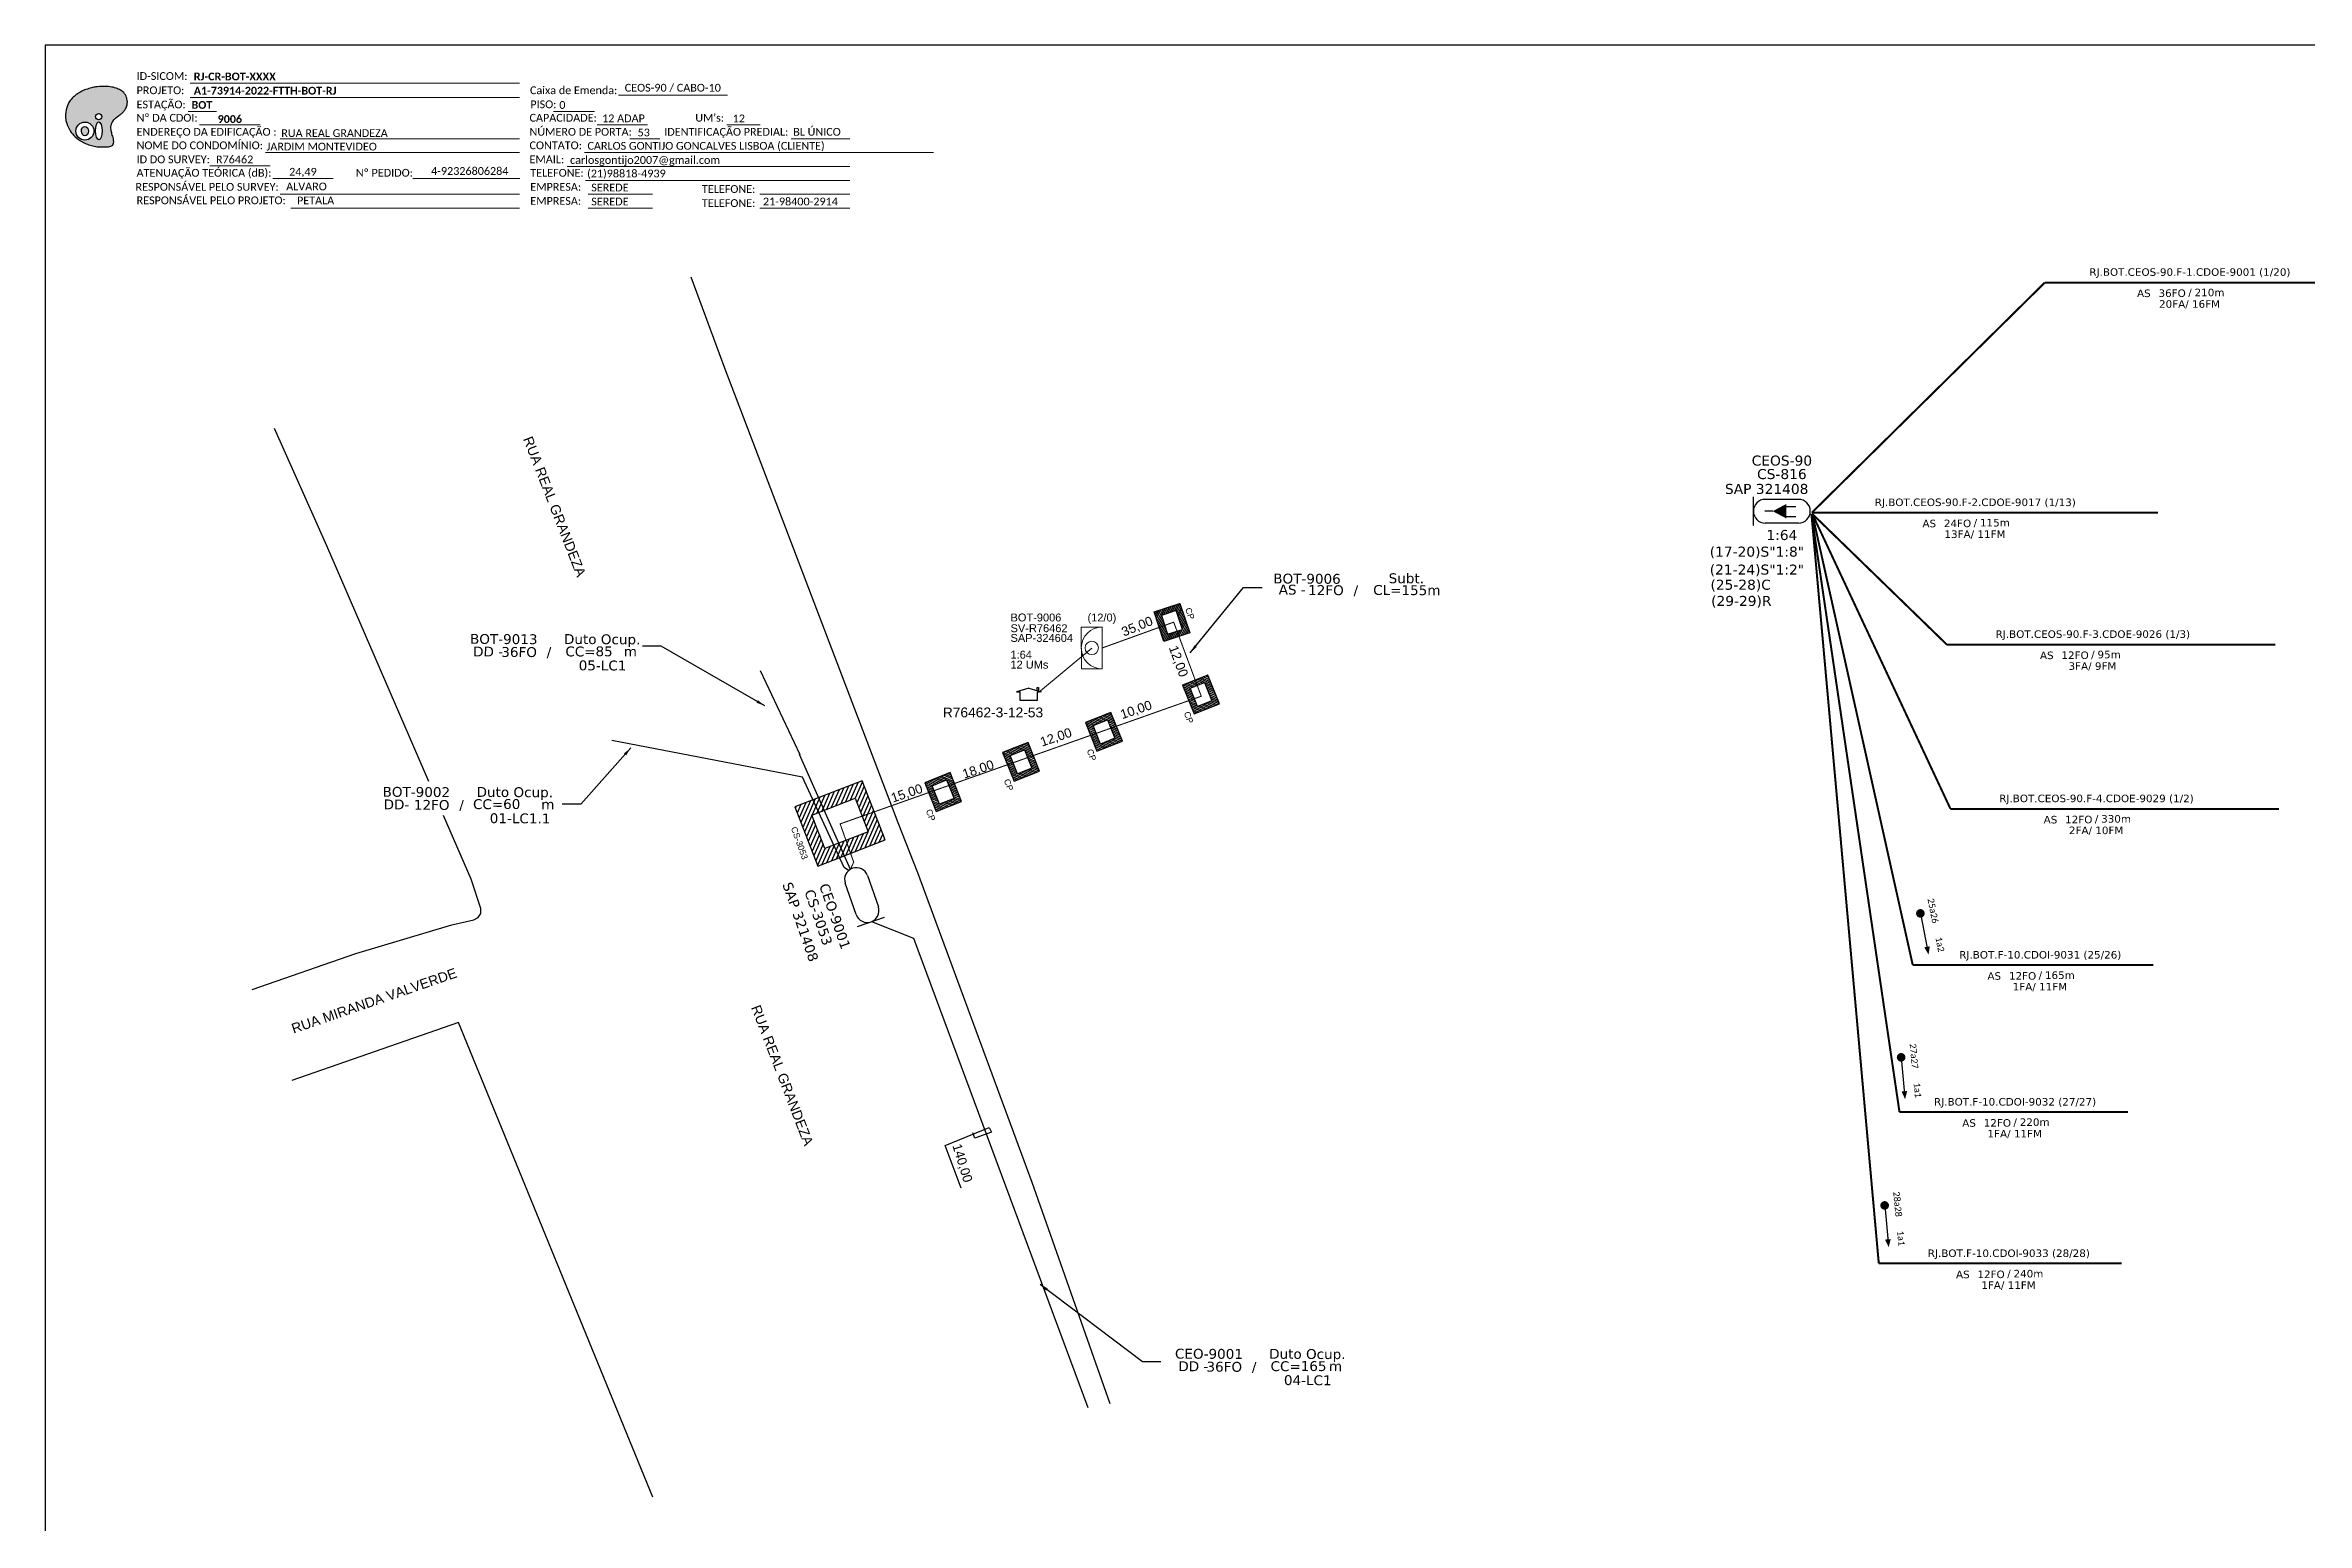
# Model space of a CAD drawing. Header units: inches. Extents: x 0 to 839, y 0 to 594.
# Drawn here: x 0 to 522, y 253 to 594 of the extents above; entities that cross this region are included whole.
import ezdxf
from ezdxf.enums import TextEntityAlignment as Align

# ---------------------------------------------------------------- set-up
doc = ezdxf.new("R2010")
doc.units = ezdxf.units.IN
doc.header["$LTSCALE"] = 0.5
for name, color, linetype in [('10.1-Caixas Subterrâneas', 5, 'Continuous'), ('20.4-CEOS', 1, 'Continuous'), ('20.5-CEO', 1, 'Continuous'), ('CAP a instalar', 1, 'Continuous'), ('DROP DE CLIENTE', 140, 'Continuous'), ('label_cabos', 7, 'Continuous'), ('QUADRA', 252, 'Continuous'), ('SETA', 7, 'Continuous'), ('surveys', 7, 'Continuous'), ('surveys legendas', 7, 'Continuous')]:
    doc.layers.add(name, color=color, linetype=linetype)
for name, color, linetype, lineweight in [("20.0-LEGENDA DOS CDO'S", 1, 'Continuous', 0), ('20.1-CDO_INTERIOR', 1, 'Continuous', 0), ('40.1-ETIQUETAS', 1, 'Continuous', 20), ('Segmento Logradouro Texto', 238, 'Continuous', 0)]:
    doc.layers.add(name, color=color, linetype=linetype, lineweight=lineweight)
doc.styles.add('ARIAL', font='arial.ttf')
doc.styles.add('DIGICADE', font='arial.ttf')
doc.styles.add('siredit', font='verdana.ttf')
doc.styles.get("Standard").update_dxf_attribs({"font": 'arial.ttf'})
doc.styles.add('WMF-Calibri0', font='calibri.ttf')
doc.styles.add('WMF-Calibri1', font='calibrib.ttf')
doc.linetypes.add('FENCELINE1', pattern='A,0.25,-0.1,[133,ltypeshp.shx,S=0.1,R=0,X=-0.1,Y=0],-0.1,1', length=1.45)
doc.dimstyles.new('ISO-25', dxfattribs={"dimtxt": 2.5, "dimasz": 2.5, "dimexe": 1.25, "dimexo": 0.625, "dimtad": 1, "dimtxsty": 'Standard', "dimcen": 2.5, "dimadec": 0, "dimazin": 0, "dimtfac": 1, "dimtmove": 0, "dimatfit": 3, "dimfxl": 0, "dimarcsym": 0})

# ---------------------------------------------------------------- blocks, each defined once
blk = doc.blocks.new('OI')
h = blk.add_hatch(color=40)
edge = h.paths.add_edge_path()
edge.add_spline(control_points=[(4.35, -0.67), (3.92, -0.99), (3.26, -1.5), (2.81, -2.59), (2.9, -3.5), (3.06, -4.27), (3.31, -4.85), (3.37, -5.39), (3.4, -5.88), (3.2, -6.4), (2.54, -6.61), (1.65, -6.63), (0.55, -6.67), (-0.56, -6.42), (-1.61, -6.14), (-2.77, -5.61), (-3.92, -4.77), (-4.89, -3.7), (-5.34, -2.65), (-5.6, -1.94), (-5.85, -0.96), (-5.71, 0.47), (-5.1, 2.02), (-4.14, 3.02), (-3.3, 3.61), (-2.37, 4.16), (-1.36, 4.44), (-0.56, 4.7), (0.79, 4.85), (2.24, 4.97), (3.79, 4.57), (4.67, 4.21), (5.44, 3.65), (5.76, 2.99), (6.03, 2.21), (6.01, 1.46), (5.72, 0.64), (5.31, 0.08), (4.88, -0.38), (4.51, -0.55), (4.35, -0.67)], knot_values=[0, 0, 0, 0, 1.60434, 2.417191, 3.427595, 4.282808, 4.776746, 5.304182, 5.888771, 6.258406, 6.858137, 7.79129, 8.986195, 10.124242, 11.187857, 12.242908, 13.953784, 15.414161, 16.515391, 17.349188, 17.675853, 19.552021, 21.515531, 22.568638, 23.63245, 24.621084, 25.782718, 26.745347, 27.142653, 29.870543, 31.004649, 31.921532, 32.709589, 33.801391, 34.042471, 35.192333, 35.971461, 36.628871, 37.254359, 37.836911, 37.836911, 37.836911, 37.836911], degree=3, periodic=0)
h.paths.add_polyline_path([(1.13, -0.87, -1), (-0.04, -0.87, -1)], flags=16)
edge = h.paths.add_edge_path(flags=16)
edge.add_ellipse((0.56, -3.59), major_axis=(-0.02, 1.71), ratio=0.361305, start_angle=0, end_angle=360)
h.paths.add_polyline_path([(-0.36, -3.62, -1), (-3.8, -3.62, -1)], flags=16)
edge = h.paths.add_edge_path(flags=0)
edge.add_ellipse((-2.08, -3.62), major_axis=(0, 0.885), ratio=0.758294, start_angle=0, end_angle=360)
at = {"color": 40}
for centre, radius in [((-2.08, -3.62), 1.72), ((0.54, -0.87), 0.587)]:
    blk.add_circle(centre, radius, dxfattribs=at)
blk.add_ellipse((-2.08, -3.62), major_axis=(0, 0.885), ratio=0.758294, start_param=-3.141592653589792, end_param=3.141592653589792, dxfattribs=at)
blk.add_ellipse((0.56, -3.59), major_axis=(-0.02, 1.71), ratio=0.361305, dxfattribs=at)
at = {"color": 40, "start_tangent": (-0.800898, -0.598801), "end_tangent": (-0.800898, -0.598801)}
blk.add_spline([(4.35, -0.67), (3.2, -1.78), (2.9, -2.54), (2.92, -3.55), (3.12, -4.38), (3.28, -4.85), (3.37, -5.37), (3.35, -5.95), (3.2, -6.29), (2.66, -6.55), (1.73, -6.63), (0.54, -6.62), (-0.58, -6.41), (-1.6, -6.11), (-2.56, -5.67), (-3.95, -4.67), (-4.89, -3.56), (-5.37, -2.56), (-5.64, -1.78), (-5.72, -1.46), (-5.63, 0.42), (-4.84, 2.22), (-4.13, 2.99), (-3.27, 3.62), (-2.4, 4.09), (-1.3, 4.47), (-0.37, 4.72), (0.02, 4.77), (2.75, 4.8), (3.85, 4.53), (4.69, 4.16), (5.31, 3.68), (5.85, 2.73), (5.93, 2.5), (5.94, 1.35), (5.67, 0.62), (5.29, 0.08), (4.84, -0.36), (4.35, -0.67)], degree=3, dxfattribs=at)
blk = doc.blocks.new('*X2')
at = {"color": 0, "linetype": 'Continuous'}
for p, q in [((-1.25, 0.34099), (-0.49099, 1.1)), ((-1.25, 0.517767), (-0.667767, 1.1)), ((-1.25, 0.694544), (-0.844544, 1.1)), ((-1.25, 0.87132), (-1.02132, 1.1)), ((-1.25, 1.048097), (-1.198097, 1.1)), ((-0.789214, 0.625), (-0.314214, 1.1)), ((-0.612437, 0.625), (-0.137437, 1.1)), ((-0.43566, 0.625), (0.03934, 1.1)), ((-0.258883, 0.625), (0.216117, 1.1)), ((-0.082107, 0.625), (0.392893, 1.1)), ((0.09467, 0.625), (0.56967, 1.1)), ((0.271447, 0.625), (0.746447, 1.1)), ((0.448223, 0.625), (0.923223, 1.1)), ((0.625, 0.625), (1.1, 1.1)), ((0.801777, 0.625), (1.25, 1.073223)), ((0.8035, 0.449947), (1.25, 0.896447)), ((-1.25, 0.164214), (-0.8035, 0.610714)), ((-1.25, -0.012563), (-0.8035, 0.433937)), ((-1.25, -0.18934), (-0.8035, 0.25716)), ((-1.25, -0.366117), (-0.8035, 0.080383)), ((0.8035, 0.27317), (1.25, 0.71967)), ((0.8035, 0.096393), (1.25, 0.542893)), ((0.8035, -0.080383), (1.25, 0.366117)), ((0.8035, -0.25716), (1.25, 0.18934)), ((0.8035, -0.433937), (1.25, 0.012563)), ((-1.25, -0.542893), (-0.8035, -0.096393)), ((-1.25, -0.71967), (-0.8035, -0.27317)), ((-1.25, -0.896447), (-0.8035, -0.449947)), ((-1.25, -1.073223), (-0.801777, -0.625)), ((-1.1, -1.1), (-0.625, -0.625)), ((-0.923223, -1.1), (-0.448223, -0.625)), ((-0.746447, -1.1), (-0.271447, -0.625)), ((-0.56967, -1.1), (-0.09467, -0.625)), ((-0.392893, -1.1), (0.082107, -0.625)), ((-0.216117, -1.1), (0.258883, -0.625)), ((-0.03934, -1.1), (0.43566, -0.625)), ((0.137437, -1.1), (0.612437, -0.625)), ((0.314214, -1.1), (0.789214, -0.625)), ((0.49099, -1.1), (1.25, -0.34099)), ((0.667767, -1.1), (1.25, -0.517767)), ((0.8035, -0.610714), (1.25, -0.164214)), ((0.844544, -1.1), (1.25, -0.694544)), ((1.02132, -1.1), (1.25, -0.87132)), ((1.198097, -1.1), (1.25, -1.048097))]:
    blk.add_line(p, q, dxfattribs=at)
blk = doc.blocks.new('MANHOLE_MQ')
at = {"color": 0, "linetype": 'Continuous'}
for p, q in [((0.00000623, 0.00000569), (-0.00000627, 0.00000569)), ((-0.00000627, 0.00000569), (-0.00000627, -0.00000531)), ((0.00000623, -0.00000531), (0.00000623, 0.00000569)), ((-0.00000404, 0.00000331), (0.00000399, 0.00000331)), ((-0.00000404, -0.00000294), (-0.00000404, 0.00000331)), ((0.00000399, 0.00000331), (0.00000399, -0.00000294)), ((0.00000399, -0.00000294), (-0.00000404, -0.00000294)), ((0.00000399, -0.00000294), (0.00000399, -0.00000294)), ((-0.00000627, -0.00000531), (0.00000623, -0.00000531))]:
    blk.add_line(p, q, dxfattribs=at)
at = {"color": 0, "linetype": 'Continuous', "xscale": 5e-06, "yscale": 5e-06, "zscale": 1e-05}
blk.add_blockref('*X2', (-0.00000002, 0.00000019), dxfattribs=at)
blk = doc.blocks.new('SURVEY_SURVEY')
for p, q in [((-0.000013, 0.0000127), (-0.0000255, 0.000009)), ((-0.0000255, 0.000009), (-0.0000216, 0.000009)), ((-0.0000216, 0), (-0.0000216, 0.000009)), ((-0.000013, 0.0000127), (-0.0000004, 0.000009)), ((-0.0000045, 0.0000132), (-0.0000032, 0.0000132)), ((-0.0000045, 0.0000103), (-0.0000045, 0.0000132)), ((-0.0000004, 0.000009), (-0.0000043, 0.000009)), ((-0.0000043, 0.000009), (-0.0000043, 0)), ((-0.0000032, 0.0000132), (-0.0000032, 0.0000099)), ((-0.0000043, 0), (-0.0000216, 0))]:
    blk.add_line(p, q)
blk = doc.blocks.new('Inst CB DT OCUP CFOA-SM-DD-S-36_v2')
at = {"layer": 'label_cabos', "color": 0, "style": 'siredit'}
for tag, flags, p in [('ID_ATIVIDADE', 3, (1.31, 2.67)), ('FATOR', 1, (11.56, 2.55))]:
    blk.add_attdef(tag, text='', height=1, rotation=359.69, dxfattribs=dict(at, flags=flags)).set_placement(p, align=Align.MIDDLE_CENTER)
for tag, p in [('TIPO_CABO', (1.76, 0)), ('DESTINO_CABO', (3.13, 1.26)), ('CABO', (4.69, -0.05)), ('/', (7.71, -0.05)), ('LANCE', (10.91, 0)), ('TIPO_CABO', (13.11, 1.24)), ('UND', (15.96, 0)), ('FID', (13.15, -1.41))]:
    blk.add_attdef(tag, text='', height=1, rotation=359.69, dxfattribs=at).set_placement(p, align=Align.MIDDLE_CENTER)
blk.add_attdef('QTDE', (12.43, -0.47), '', height=1, rotation=359.69, dxfattribs=at)
blk = doc.blocks.new('Inst CB DT OCUP CFOA-SM-DD-S-12')
at = {"layer": 'label_cabos', "color": 0, "style": 'siredit'}
for tag, flags, p in [('ID_ATIVIDADE', 3, (1.31, 2.67)), ('FATOR', 1, (11.56, 2.55))]:
    blk.add_attdef(tag, text='', height=1, rotation=359.69, dxfattribs=dict(at, flags=flags)).set_placement(p, align=Align.MIDDLE_CENTER)
for tag, p in [('TIPO_CABO', (1.11, 0)), ('DESTINO_CABO', (3.13, 1.26)), ('CABO', (4.69, -0.05)), ('/', (7.71, -0.05)), ('LANCE', (10.41, 0.02)), ('TIPO_CABO', (13.11, 1.24)), ('UND', (16.46, 0)), ('FID', (13.65, -1.41))]:
    blk.add_attdef(tag, text='', height=1, rotation=359.69, dxfattribs=at).set_placement(p, align=Align.MIDDLE_CENTER)
blk.add_attdef('QTDE', (11.93, -0.45), '', height=1, rotation=359.69, dxfattribs=at)
blk = doc.blocks.new('LEGENDA DOS CABOS')
at = {"layer": 'label_cabos', "color": 0, "style": 'siredit'}
for tag, p in [('TIPO_CABO', (2.74, 0.52)), ('ID', (4.24, 1.63)), ('CABO', (6.16, 0.47)), ('/', (9.19, 0.47)), ('METROS', (14.36, 0.47)), ('XX', (14.31, 1.67))]:
    blk.add_attdef(tag, text='', height=1, rotation=359.69, dxfattribs=at).set_placement(p, align=Align.MIDDLE_CENTER)
blk = doc.blocks.new('ETIQUETA_RS5F')
at = {"layer": '40.1-ETIQUETAS', "color": 0, "style": 'siredit'}
blk.add_text('/', height=1.5, dxfattribs=at).set_placement((1.55, -1.95), align=Align.MIDDLE_RIGHT)
for tag, p in [('ETIQUETA_R_PRIMARIA', (1.18, 4.1)), ('ETIQUETA_R_SECUNDARIA', (1.18, 2.1)), ('F_ATIVAS/F_MORTAS', (1.11, -4.24))]:
    blk.add_attdef(tag, text='', height=1.5, dxfattribs=at).set_placement(p, align=Align.MIDDLE_CENTER)
for tag, p in [('TIPO_CABO', (-6.62, -2.12)), ('CAP_CABO', (0.37, -2.09))]:
    blk.add_attdef(tag, text='', height=1.5, dxfattribs=at).set_placement(p, align=Align.MIDDLE_RIGHT)
blk.add_attdef('METROS', text='', height=1.5, dxfattribs=at).set_placement((2.11, -1.95), align=Align.MIDDLE_LEFT)
for tag, p in [('FUSÃO_1', (0.82, -8.39)), ('FUSÃO_2', (0.82, -10.6)), ('FUSÃO_3', (0.82, -12.93)), ('FUSÃO_4', (0.82, -15.14)), ('FUSÃO_5', (0.82, -17.16))]:
    blk.add_attdef(tag, text='', height=1.5, dxfattribs=at).set_placement(p, align=Align.CENTER)
blk = doc.blocks.new('*U40')
at = {"layer": '20.4-CEOS', "color": 7, "style": 'siredit'}
for tag, p in [('FIBRAS_SPLITTER', (0, 0)), ('FIBRAS_TOP_C', (0, -4.13)), ('RESERVA_FINAIS', (0, -5.46))]:
    blk.add_attdef(tag, p, '', height=1.01, dxfattribs=at)
for tag, p, flags in [('ID_ATIVIDADE', (0, -6.77), 3), ('QTDE', (0, -9.4), 1), ('FATOR', (0, -8.09), 1), ('FID', (0, -10.71), 1)]:
    blk.add_attdef(tag, p, '', height=1.01, dxfattribs=dict(at, flags=flags))
blk = doc.blocks.new('*U42')
at = {"layer": '20.4-CEOS', "color": 7, "style": 'siredit'}
blk.add_attdef('FIBRAS_SPLITTER', (0, 0), '', height=1.01, dxfattribs=at)
for tag, p, flags in [('ID_ATIVIDADE', (0, -1.48), 3), ('FATOR', (0, -2.79), 1), ('QTDE', (0, -4.11), 1), ('FID', (0, -5.42), 1)]:
    blk.add_attdef(tag, p, '', height=1.01, dxfattribs=dict(at, flags=flags))

msp = doc.modelspace()

# ---------------------------------------------------------------- linework, layer by layer
msp.add_lwpolyline([(0, 0), (838.56, 0), (838.56, 594), (0, 594), (0, 0)])
at = {"color": 7, "lineweight": 0}
for points in [[(33.47, 585.24), (109.44, 585.24)], [(33.47, 581.96), (109.44, 581.96)], [(132.28, 582.45), (157.42, 582.45)], [(32.96, 578.68), (39.51, 578.68)], [(35.62, 575.61), (49.56, 575.61)], [(117.24, 578.72), (126.72, 578.72)], [(127.29, 575.61), (138.91, 575.61)], [(157.23, 575.61), (164.9, 575.61)], [(50.78, 569.26), (109.44, 569.26)], [(54.19, 572.37), (109.44, 572.37)], [(124.4, 569.26), (204.92, 569.26)], [(134.87, 572.37), (141.82, 572.37)], [(172.05, 572.37), (185.6, 572.37)], [(37.94, 566.2), (51.88, 566.2)], [(120.37, 566.02), (185.63, 566.02)], [(52.47, 563.23), (66.42, 563.23)], [(54.19, 559.67), (109.44, 559.67)], [(84.8, 563.24), (109.3, 563.24)], [(85.31, 563.24), (109.46, 563.24)], [(124.65, 562.79), (185.63, 562.79)], [(125.26, 559.67), (140.06, 559.67)], [(164.86, 559.67), (185.63, 559.67)], [(56.68, 556.44), (109.44, 556.44)], [(125.26, 556.44), (140.06, 556.44)], [(164.86, 556.44), (185.63, 556.44)]]:
    msp.add_lwpolyline(points, dxfattribs=at)
at = {"const_width": 0.994}
for points in [[(432.48, 394.17, 1), (432.67, 393.2, 1)], [(428.09, 360.96, 1), (428.18, 359.97, 1)], [(424.29, 326.79, 1), (424.38, 325.8, 1)]]:
    msp.add_lwpolyline(points, format="xyb", close=True, dxfattribs=at)
at = {"layer": '10.1-Caixas Subterrâneas', "color": 30}
msp.add_lwpolyline([(211.32, 330.3), (207.62, 340.13), (217.77, 344.31), (218.26, 343.22), (214.44, 341.83), (213.96, 343.06)], dxfattribs=at)
at = {"layer": '20.1-CDO_INTERIOR', "color": 1, "lineweight": 18}
msp.add_lwpolyline([(239.02, 450.09), (239.01, 459.76), (243.85, 459.76), (243.85, 450.09)], close=True, dxfattribs=at)
msp.add_circle((241.43, 454.93), 1.55, dxfattribs=at)
msp.add_arc((243.85, 454.93), 4.84, 90.0276, 270.0276, dxfattribs=at)
at = {"layer": '20.4-CEOS', "color": 7}
for p, q in [((396.79, 489.22), (404.46, 489.22)), ((404.46, 483.75), (396.79, 483.75))]:
    msp.add_line(p, q, dxfattribs=at)
for points in [[(394.06, 483.19), (394.06, 489.78)], [(398.51, 486.48), (396.67, 486.48)], [(401.54, 487.57), (403.87, 487.57)], [(401.54, 485.29), (403.87, 485.29)]]:
    msp.add_lwpolyline(points, dxfattribs=at)
msp.add_lwpolyline([(398.51, 486.48, 0, 3.38, 0), (401.68, 486.48, 3.38, 3.38, 0)], format="xyseb", dxfattribs=at)
for centre, start, end in [((396.79, 486.48), 90, 270), ((404.46, 486.48), 270, 90)]:
    msp.add_arc(centre, 2.73, start, end, dxfattribs=at)
at = {"layer": '20.5-CEO', "color": 5}
for p, q in [((189.69, 402.4), (192.19, 395.19)), ((187.04, 393.4), (184.54, 400.62))]:
    msp.add_line(p, q, dxfattribs=at)
msp.add_lwpolyline([(187.4, 390.65), (193.61, 392.8)], dxfattribs=at)
for centre, start, end in [((187.12, 401.51), 19.0935, 199.0935), ((189.62, 394.3), 199.0935, 19.0935)]:
    msp.add_arc(centre, 2.72, start, end, dxfattribs=at)
at = {"layer": 'CAP a instalar', "color": 7, "linetype": 'FENCELINE1', "ltscale": 5}
for p, q in [((174.14, 430.25), (164.99, 449.67)), ((174.68, 425.15), (130.69, 433.54)), ((185.75, 403.83), (173.98, 430.32)), ((184.27, 404.3), (174.68, 425.15)), ((185.33, 403.61), (184.27, 404.3)), ((200.34, 387.89), (190.66, 391.71)), ((240.63, 279.56), (200.34, 387.89))]:
    msp.add_line(p, q, dxfattribs=at)
at = {"layer": 'CAP a instalar', "color": 7, "linetype": 'FENCELINE1', "ltscale": 7, "const_width": 0.464}
for points in [[(407.52, 486.13), (461.25, 539.2)], [(532.96, 539.2), (461.25, 539.2)], [(407.52, 486.13), (487.38, 486.13)], [(439.52, 417.8), (407.65, 485.85)], [(438.67, 455.71), (407.65, 485.85)], [(438.67, 455.71), (514.49, 455.71)], [(439.52, 417.8), (515.34, 417.8)]]:
    msp.add_lwpolyline(points, dxfattribs=at)
at = {"layer": 'CAP a instalar', "color": 252, "linetype": 'FENCELINE1', "ltscale": 7, "const_width": 0.464}
for points in [[(407.45, 485.85), (427.75, 347.88)], [(407.45, 485.85), (422.98, 312.93)], [(407.65, 485.85), (430.81, 381.8)], [(430.81, 381.8), (486.29, 381.78)], [(427.75, 347.88), (480.48, 347.86)], [(422.98, 312.93), (479.04, 312.92)]]:
    msp.add_lwpolyline(points, dxfattribs=at)
at = {"layer": 'CAP a instalar', "color": 1, "linetype": 'FENCELINE1', "ltscale": 10, "const_width": 0.237}
for points in [[(185.75, 403.83), (186.5, 405.51), (183.38, 414.33), (266.68, 443.79), (260.32, 460.88)], [(260.32, 460.88), (243.85, 454.93)]]:
    msp.add_lwpolyline(points, dxfattribs=at)
at = {"layer": 'DROP DE CLIENTE', "lineweight": 0}
msp.add_line((241.45, 454.85), (229.11, 444.67), dxfattribs=at)
at = {"layer": 'QUADRA'}
for points in [[(148.94, 540.54), (156.77, 519.34), (162.59, 504), (196.69, 414.68), (196.69, 414.68), (201.21, 403.08), (227.62, 331.66), (245.62, 280.58)], [(88.48, 424.15), (64.93, 478.47), (52.86, 505.54)], [(47.73, 376.1), (71.68, 384.39), (93.83, 391.03), (98.87, 392.2), (99.89, 392.71), (100.47, 393.62), (100.46, 394.81), (98.28, 401.54), (91.89, 416.28)], [(140.13, 259.01), (95.37, 368.49), (56.92, 355.1)]]:
    msp.add_lwpolyline(points, dxfattribs=at)
at = {"layer": 'SETA'}
for points in [[(432.57, 393.69), (434.23, 385.3)], [(428.13, 360.46), (428.93, 351.95)], [(424.34, 326.3), (425.14, 317.79)]]:
    msp.add_lwpolyline(points, dxfattribs=at)
for points in [[(434.76, 386.1), (434.46, 384.19), (433.46, 385.85)], [(429.54, 352.7), (429.05, 350.82), (428.22, 352.57)], [(425.74, 318.53), (425.26, 316.66), (424.42, 318.41)]]:
    msp.add_solid(points, dxfattribs=at)

# ---------------------------------------------------------------- block references
at = {"color": 7, "xscale": 1.213923925163967, "yscale": 1.213923925163967, "zscale": 1.213923925163967, "rotation": 0.1532896023949059}
msp.add_blockref('OI', (11.67, 578.58), dxfattribs=at)
at = {"lineweight": 0}
ref = msp.add_blockref('Inst CB DT OCUP CFOA-SM-DD-S-36_v2', (98.65, 454.1), dxfattribs=dict(at, xscale=2.275475863883243, yscale=2.275475863883243, zscale=2.275475863883243))
ref.add_attrib('DESTINO_CABO', 'BOT-9013', dxfattribs={"layer": 'label_cabos', "color": 0, "height": 2.275, "rotation": 359.69, "style": 'siredit'}).set_placement((105.78, 456.98), align=Align.MIDDLE_CENTER)
ref.add_attrib('CABO', '36FO', dxfattribs={"layer": 'label_cabos', "color": 0, "height": 2.275, "rotation": 359.69, "style": 'siredit'}).set_placement((109.32, 453.99), align=Align.MIDDLE_CENTER)
ref.add_attrib('TIPO_CABO', 'Duto Ocup.', dxfattribs={"layer": 'label_cabos', "color": 0, "height": 2.275, "rotation": 359.69, "style": 'siredit'}).set_placement((128.48, 456.94), align=Align.MIDDLE_CENTER)
ref.add_attrib('/', '/', dxfattribs={"layer": 'label_cabos', "color": 0, "height": 2.28, "rotation": 359.69, "style": 'siredit'}).set_placement((116.21, 453.99), align=Align.MIDDLE_CENTER)
ref.add_attrib('TIPO_CABO', 'DD - ', dxfattribs={"layer": 'label_cabos', "color": 0, "height": 2.275, "rotation": 359.69, "style": 'siredit'}).set_placement((102.66, 454.09), align=Align.MIDDLE_CENTER)
ref.add_attrib('FID', '05-LC1', dxfattribs={"layer": 'label_cabos', "color": 0, "height": 2.275, "rotation": 359.69, "style": 'siredit'}).set_placement((128.57, 450.89), align=Align.MIDDLE_CENTER)
ref.add_attrib('LANCE', 'CC=', dxfattribs={"layer": 'label_cabos', "color": 0, "height": 2.275, "rotation": 359.69, "style": 'siredit'}).set_placement((123.48, 454.11), align=Align.MIDDLE_CENTER)
ref.add_attrib('QTDE', '85', (126.94, 453.02), dxfattribs={"layer": 'label_cabos', "color": 0, "height": 2.275, "rotation": 359.69, "style": 'siredit'})
ref.add_attrib('UND', 'm', dxfattribs={"layer": 'label_cabos', "color": 0, "height": 2.28, "rotation": 359.69, "style": 'siredit'}).set_placement((134.98, 454.11), align=Align.MIDDLE_CENTER)
ref = msp.add_blockref('Inst CB DT OCUP CFOA-SM-DD-S-12', (78.49, 418.83), dxfattribs=dict(at, xscale=2.275475863883243, yscale=2.275475863883243, zscale=2.275475863883243))
ref.add_attrib('DESTINO_CABO', 'BOT-9002', dxfattribs={"layer": 'label_cabos', "color": 0, "height": 2.275, "rotation": 359.69, "style": 'siredit'}).set_placement((85.61, 421.7), align=Align.MIDDLE_CENTER)
ref.add_attrib('TIPO_CABO', 'Duto Ocup.', dxfattribs={"layer": 'label_cabos', "color": 0, "height": 2.275, "rotation": 359.69, "style": 'siredit'}).set_placement((108.32, 421.66), align=Align.MIDDLE_CENTER)
ref.add_attrib('/', '/', dxfattribs={"layer": 'label_cabos', "color": 0, "height": 2.28, "rotation": 359.69, "style": 'siredit'}).set_placement((96.04, 418.71), align=Align.MIDDLE_CENTER)
ref.add_attrib('FID', '01-LC1.1', dxfattribs={"layer": 'label_cabos', "color": 0, "height": 2.275, "rotation": 359.69, "style": 'siredit'}).set_placement((109.54, 415.61), align=Align.MIDDLE_CENTER)
ref.add_attrib('LANCE', 'CC=', dxfattribs={"layer": 'label_cabos', "color": 0, "height": 2.275, "rotation": 359.69, "style": 'siredit'}).set_placement((102.17, 418.88), align=Align.MIDDLE_CENTER)
ref.add_attrib('UND', 'm', dxfattribs={"layer": 'label_cabos', "color": 0, "height": 2.28, "rotation": 359.69, "style": 'siredit'}).set_placement((115.95, 418.83), align=Align.MIDDLE_CENTER)
ref.add_attrib('CABO', '12FO', dxfattribs={"layer": 'label_cabos', "color": 0, "height": 2.275, "rotation": 359.69, "style": 'siredit'}).set_placement((89.15, 418.71), align=Align.MIDDLE_CENTER)
ref.add_attrib('TIPO_CABO', 'DD-', dxfattribs={"layer": 'label_cabos', "color": 0, "height": 2.275, "rotation": 359.69, "style": 'siredit'}).set_placement((81.02, 418.82), align=Align.MIDDLE_CENTER)
ref.add_attrib('QTDE', '60', (105.63, 417.79), dxfattribs={"layer": 'label_cabos', "color": 0, "height": 2.275, "rotation": 359.69, "style": 'siredit'})
ref = msp.add_blockref('Inst CB DT OCUP CFOA-SM-DD-S-36_v2', (261.34, 289.19), dxfattribs=dict(at, xscale=2.275475863883243, yscale=2.275475863883243, zscale=2.275475863883243))
ref.add_attrib('DESTINO_CABO', 'CEO-9001', dxfattribs={"layer": 'label_cabos', "color": 0, "height": 2.275, "rotation": 359.69, "style": 'siredit'}).set_placement((268.46, 292.06), align=Align.MIDDLE_CENTER)
ref.add_attrib('CABO', '36FO', dxfattribs={"layer": 'label_cabos', "color": 0, "height": 2.275, "rotation": 359.69, "style": 'siredit'}).set_placement((272, 289.07), align=Align.MIDDLE_CENTER)
ref.add_attrib('TIPO_CABO', 'Duto Ocup.', dxfattribs={"layer": 'label_cabos', "color": 0, "height": 2.275, "rotation": 359.69, "style": 'siredit'}).set_placement((291.16, 292.02), align=Align.MIDDLE_CENTER)
ref.add_attrib('/', '/', dxfattribs={"layer": 'label_cabos', "color": 0, "height": 2.28, "rotation": 359.69, "style": 'siredit'}).set_placement((278.89, 289.07), align=Align.MIDDLE_CENTER)
ref.add_attrib('TIPO_CABO', 'DD - ', dxfattribs={"layer": 'label_cabos', "color": 0, "height": 2.275, "rotation": 359.69, "style": 'siredit'}).set_placement((265.35, 289.18), align=Align.MIDDLE_CENTER)
ref.add_attrib('FID', '04-LC1', dxfattribs={"layer": 'label_cabos', "color": 0, "height": 2.275, "rotation": 359.69, "style": 'siredit'}).set_placement((291.25, 285.97), align=Align.MIDDLE_CENTER)
ref.add_attrib('LANCE', 'CC=', dxfattribs={"layer": 'label_cabos', "color": 0, "height": 2.275, "rotation": 359.69, "style": 'siredit'}).set_placement((286.16, 289.2), align=Align.MIDDLE_CENTER)
ref.add_attrib('QTDE', '165', (289.62, 288.11), dxfattribs={"layer": 'label_cabos', "color": 0, "height": 2.275, "rotation": 359.69, "style": 'siredit'})
ref.add_attrib('UND', 'm', dxfattribs={"layer": 'label_cabos', "color": 0, "height": 2.28, "rotation": 359.69, "style": 'siredit'}).set_placement((297.66, 289.2), align=Align.MIDDLE_CENTER)
at = {"layer": '10.1-Caixas Subterrâneas', "color": 30}
for p, xscale, yscale, zscale, rotation in [((260.01, 460.85), -571966.1378792791, 571966.1378792791, 571966.137879279, 108.233867621804), ((266.73, 444.25), 571966.137879279, 571966.137879279, 571966.137879279, 111.6655130153824), ((244.33, 435.61), 571966.137879279, 571966.137879279, 571966.137879279, 111.6655130153824), ((225.21, 428.7), 571966.137879279, 571966.137879279, 571966.137879279, 111.6655130153824), ((183.22, 414.66), 1332922.204271694, 1332922.204271694, 1332922.204271694, 201.2678621578099), ((207.23, 421.73), 571966.137879279, 571966.137879279, 571966.137879279, 111.6655130153824)]:
    msp.add_blockref('MANHOLE_MQ', p, dxfattribs=dict(at, xscale=xscale, yscale=yscale, zscale=zscale, rotation=rotation))
at = {"layer": '20.4-CEOS', "color": 0, "lineweight": 0}
ref = msp.add_blockref('*U40', (383.98, 475.99), dxfattribs=dict(at, xscale=2.294514000160107, yscale=2.294514000160107, zscale=2.294514000160107))
ref.add_attrib('FIBRAS_SPLITTER', '(17-20)S"1:8"', (383.98, 475.99), dxfattribs={"color": 7, "height": 2.3167, "style": 'siredit'})
ref.add_attrib('FIBRAS_TOP_C', '(25-28)C', (384.15, 468.36), dxfattribs={"color": 7, "height": 2.317, "style": 'siredit'})
ref.add_attrib('RESERVA_FINAIS', '(29-29)R', (384.3, 464.62), dxfattribs={"color": 7, "height": 2.317, "style": 'siredit'})
at = {"layer": '20.4-CEOS', "color": 0, "lineweight": 0, "xscale": 2.294514000160107, "yscale": 2.294514000160107, "zscale": 2.294514000160107}
msp.add_blockref('*U42', (383.98, 471.85), dxfattribs=at).add_auto_attribs({'FIBRAS_SPLITTER': '(21-24)S"1:2"'})
at = {"layer": '40.1-ETIQUETAS', "color": 7}
ref = msp.add_blockref('ETIQUETA_RS5F', (493.38, 539.22), dxfattribs=dict(at, xscale=1.159809873027176, yscale=1.159809873027176, zscale=1.159809873027176))
ref.add_attrib('ETIQUETA_R_SECUNDARIA', 'RJ.BOT.CEOS-90.F-1.CDOE-9001 (1/20)', dxfattribs={"color": 0, "height": 1.7397, "style": 'siredit'}).set_placement((494.75, 541.66), align=Align.MIDDLE_CENTER)
ref.add_attrib('TIPO_CABO', 'AS', dxfattribs={"color": 0, "height": 1.74, "style": 'siredit'}).set_placement((485.7, 536.76), align=Align.MIDDLE_RIGHT)
ref.add_attrib('CAP_CABO', '36FO', dxfattribs={"color": 0, "height": 1.74, "style": 'siredit'}).set_placement((493.8, 536.79), align=Align.MIDDLE_RIGHT)
ref.add_attrib('METROS', '210m', dxfattribs={"color": 0, "height": 1.74, "style": 'siredit'}).set_placement((495.83, 536.95), align=Align.MIDDLE_LEFT)
ref.add_attrib('F_ATIVAS/F_MORTAS', '20FA/ 16FM', dxfattribs={"color": 0, "height": 1.74, "style": 'siredit'}).set_placement((494.67, 534.29), align=Align.MIDDLE_CENTER)
ref = msp.add_blockref('ETIQUETA_RS5F', (443.87, 486.1), dxfattribs=dict(at, xscale=1.159809873027176, yscale=1.159809873027176, zscale=1.159809873027176))
ref.add_attrib('ETIQUETA_R_SECUNDARIA', 'RJ.BOT.CEOS-90.F-2.CDOE-9017 (1/13)', dxfattribs={"color": 0, "height": 1.7397, "style": 'siredit'}).set_placement((445.24, 488.54), align=Align.MIDDLE_CENTER)
ref.add_attrib('TIPO_CABO', 'AS', dxfattribs={"color": 0, "height": 1.74, "style": 'siredit'}).set_placement((436.2, 483.65), align=Align.MIDDLE_RIGHT)
ref.add_attrib('CAP_CABO', '24FO', dxfattribs={"color": 0, "height": 1.74, "style": 'siredit'}).set_placement((444.3, 483.67), align=Align.MIDDLE_RIGHT)
ref.add_attrib('METROS', '115m', dxfattribs={"color": 0, "height": 1.74, "style": 'siredit'}).set_placement((446.32, 483.83), align=Align.MIDDLE_LEFT)
ref.add_attrib('F_ATIVAS/F_MORTAS', '13FA/ 11FM', dxfattribs={"color": 0, "height": 1.74, "style": 'siredit'}).set_placement((445.16, 481.18), align=Align.MIDDLE_CENTER)
ref = msp.add_blockref('ETIQUETA_RS5F', (470.98, 455.68), dxfattribs=dict(at, xscale=1.159809873027176, yscale=1.159809873027176, zscale=1.159809873027176))
ref.add_attrib('ETIQUETA_R_SECUNDARIA', 'RJ.BOT.CEOS-90.F-3.CDOE-9026 (1/3)', dxfattribs={"color": 0, "height": 1.7397, "style": 'siredit'}).set_placement((472.36, 458.12), align=Align.MIDDLE_CENTER)
ref.add_attrib('TIPO_CABO', 'AS', dxfattribs={"color": 0, "height": 1.74, "style": 'siredit'}).set_placement((463.31, 453.22), align=Align.MIDDLE_RIGHT)
ref.add_attrib('CAP_CABO', '12FO', dxfattribs={"color": 0, "height": 1.74, "style": 'siredit'}).set_placement((471.41, 453.25), align=Align.MIDDLE_RIGHT)
ref.add_attrib('METROS', '95m', dxfattribs={"color": 0, "height": 1.74, "style": 'siredit'}).set_placement((473.43, 453.41), align=Align.MIDDLE_LEFT)
ref.add_attrib('F_ATIVAS/F_MORTAS', '3FA/ 9FM', dxfattribs={"color": 0, "height": 1.74, "style": 'siredit'}).set_placement((472.27, 450.75), align=Align.MIDDLE_CENTER)
ref = msp.add_blockref('ETIQUETA_RS5F', (471.83, 417.77), dxfattribs=dict(at, xscale=1.159809873027176, yscale=1.159809873027176, zscale=1.159809873027176))
ref.add_attrib('ETIQUETA_R_SECUNDARIA', 'RJ.BOT.CEOS-90.F-4.CDOE-9029 (1/2)', dxfattribs={"color": 0, "height": 1.7397, "style": 'siredit'}).set_placement((473.2, 420.21), align=Align.MIDDLE_CENTER)
ref.add_attrib('TIPO_CABO', 'AS', dxfattribs={"color": 0, "height": 1.74, "style": 'siredit'}).set_placement((464.16, 415.31), align=Align.MIDDLE_RIGHT)
ref.add_attrib('CAP_CABO', '12FO', dxfattribs={"color": 0, "height": 1.74, "style": 'siredit'}).set_placement((472.26, 415.34), align=Align.MIDDLE_RIGHT)
ref.add_attrib('METROS', '330m', dxfattribs={"color": 0, "height": 1.74, "style": 'siredit'}).set_placement((474.28, 415.5), align=Align.MIDDLE_LEFT)
ref.add_attrib('F_ATIVAS/F_MORTAS', '2FA/ 10FM', dxfattribs={"color": 0, "height": 1.74, "style": 'siredit'}).set_placement((473.12, 412.84), align=Align.MIDDLE_CENTER)
at = {"layer": '40.1-ETIQUETAS', "color": 252}
ref = msp.add_blockref('ETIQUETA_RS5F', (458.86, 381.69), dxfattribs=dict(at, xscale=1.159809873027176, yscale=1.159809873027176, zscale=1.159809873027176))
ref.add_attrib('ETIQUETA_R_SECUNDARIA', 'RJ.BOT.F-10.CDOI-9031 (25/26)', dxfattribs={"color": 0, "height": 1.7397, "style": 'siredit'}).set_placement((460.23, 384.13), align=Align.MIDDLE_CENTER)
ref.add_attrib('TIPO_CABO', 'AS', dxfattribs={"color": 0, "height": 1.74, "style": 'siredit'}).set_placement((451.19, 379.24), align=Align.MIDDLE_RIGHT)
ref.add_attrib('CAP_CABO', '12FO', dxfattribs={"color": 0, "height": 1.74, "style": 'siredit'}).set_placement((459.29, 379.26), align=Align.MIDDLE_RIGHT)
ref.add_attrib('METROS', '165m', dxfattribs={"color": 0, "height": 1.74, "style": 'siredit'}).set_placement((461.31, 379.42), align=Align.MIDDLE_LEFT)
ref.add_attrib('F_ATIVAS/F_MORTAS', '1FA/ 11FM', dxfattribs={"color": 0, "height": 1.74, "style": 'siredit'}).set_placement((460.15, 376.77), align=Align.MIDDLE_CENTER)
ref = msp.add_blockref('ETIQUETA_RS5F', (453.05, 347.77), dxfattribs=dict(at, xscale=1.159809873027176, yscale=1.159809873027176, zscale=1.159809873027176))
ref.add_attrib('ETIQUETA_R_SECUNDARIA', 'RJ.BOT.F-10.CDOI-9032 (27/27)', dxfattribs={"color": 0, "height": 1.7397, "style": 'siredit'}).set_placement((454.42, 350.21), align=Align.MIDDLE_CENTER)
ref.add_attrib('TIPO_CABO', 'AS', dxfattribs={"color": 0, "height": 1.74, "style": 'siredit'}).set_placement((445.38, 345.32), align=Align.MIDDLE_RIGHT)
ref.add_attrib('CAP_CABO', '12FO', dxfattribs={"color": 0, "height": 1.74, "style": 'siredit'}).set_placement((453.48, 345.34), align=Align.MIDDLE_RIGHT)
ref.add_attrib('METROS', '220m', dxfattribs={"color": 0, "height": 1.74, "style": 'siredit'}).set_placement((455.5, 345.51), align=Align.MIDDLE_LEFT)
ref.add_attrib('F_ATIVAS/F_MORTAS', '1FA/ 11FM', dxfattribs={"color": 0, "height": 1.74, "style": 'siredit'}).set_placement((454.34, 342.85), align=Align.MIDDLE_CENTER)
ref = msp.add_blockref('ETIQUETA_RS5F', (451.61, 312.83), dxfattribs=dict(at, xscale=1.159809873027176, yscale=1.159809873027176, zscale=1.159809873027176))
ref.add_attrib('ETIQUETA_R_SECUNDARIA', 'RJ.BOT.F-10.CDOI-9033 (28/28)', dxfattribs={"color": 0, "height": 1.7397, "style": 'siredit'}).set_placement((452.98, 315.27), align=Align.MIDDLE_CENTER)
ref.add_attrib('TIPO_CABO', 'AS', dxfattribs={"color": 0, "height": 1.74, "style": 'siredit'}).set_placement((443.94, 310.37), align=Align.MIDDLE_RIGHT)
ref.add_attrib('CAP_CABO', '12FO', dxfattribs={"color": 0, "height": 1.74, "style": 'siredit'}).set_placement((452.03, 310.4), align=Align.MIDDLE_RIGHT)
ref.add_attrib('METROS', '240m', dxfattribs={"color": 0, "height": 1.74, "style": 'siredit'}).set_placement((454.06, 310.56), align=Align.MIDDLE_LEFT)
ref.add_attrib('F_ATIVAS/F_MORTAS', '1FA/ 11FM', dxfattribs={"color": 0, "height": 1.74, "style": 'siredit'}).set_placement((452.9, 307.9), align=Align.MIDDLE_CENTER)
at = {"layer": 'label_cabos', "color": 0, "lineweight": 0, "xscale": 2.275475863883243, "yscale": 2.275475863883243, "zscale": 2.275475863883243}
msp.add_blockref('LEGENDA DOS CABOS', (281.43, 467.2), dxfattribs=at).add_auto_attribs({'ID': 'BOT-9006', 'CABO': '12FO', 'METROS': 'CL=155m', 'XX': 'Subt.', '/': '/', 'TIPO_CABO': 'AS -'})
at = {"layer": 'surveys', "color": 255, "xscale": 227547.5863883242, "yscale": 227547.5863883242, "zscale": 227547.5863883242}
msp.add_blockref('SURVEY_SURVEY', (229.84, 442.77), dxfattribs=at)

# ---------------------------------------------------------------- texts
at = {"color": 7, "lineweight": 0, "style": 'WMF-Calibri0'}
for s, height, p in [('PROJETO:', 1.793, (21.07, 582.71)), ('ID-SICOM:', 1.793, (21.07, 585.99)), ('Caixa de Emenda:', 1.7927, (111.83, 582.71)), ('ESTAÇÃO:', 1.793, (21.07, 579.43)), ('PISO:', 1.793, (111.9, 579.47)), ('Nº DA CDOI:', 1.7927, (21.07, 576.36)), ('ENDEREÇO DA EDIFICAÇÃO :', 1.7927, (21.07, 573.12)), ('CAPACIDADE:', 1.7927, (111.72, 576.36)), ('NÚMERO DE PORTA:', 1.7927, (111.72, 573.12)), ('IDENTIFICAÇÃO PREDIAL:', 1.7927, (142.8, 573.12)), ("UM's:", 1.793, (149.96, 576.36)), ('BL ÚNICO', 1.793, (172.55, 573.12)), ('NOME DO CONDOMÍNIO:', 1.7927, (21.07, 570.01)), ('CONTATO:', 1.793, (111.72, 570.01)), ('ATENUAÇÃO TEÓRICA (dB):', 1.7927, (21.07, 563.66)), ('ID DO SURVEY:', 1.7927, (21.07, 566.77)), ('24,49', 1.793, (56.27, 563.9)), ('Nº PEDIDO:', 1.793, (71.66, 563.67)), ('EMAIL:', 1.793, (111.72, 566.77)), ('TELEFONE:', 1.793, (111.9, 563.66)), ('RESPONSÁVEL PELO SURVEY:', 1.7927, (20.83, 560.42)), ('RESPONSÁVEL PELO PROJETO:', 1.7927, (21.07, 557.31)), ('EMPRESA:', 1.793, (111.9, 560.42)), ('EMPRESA:', 1.793, (111.9, 557.18)), ('TELEFONE:', 1.793, (151.5, 559.92)), ('TELEFONE:', 1.793, (151.5, 556.68))]:
    msp.add_text(s, height=height, dxfattribs=at).set_placement(p)
at = {"color": 7, "linetype": 'Continuous'}
for s, height, style, p in [('A1-73914-2022-FTTH-BOT-RJ', 1.7927, 'WMF-Calibri1', (34.27, 582.61)), ('CEOS-90 / CABO-10', 1.7927, 'WMF-Calibri0', (133.68, 583.29)), ('BOT', 1.793, 'WMF-Calibri1', (33.75, 579.33)), ('0', 1.79, 'WMF-Calibri0', (118.59, 579.32)), ('RUA REAL GRANDEZA', 1.7927, 'WMF-Calibri0', (54.45, 572.83)), ('12 ADAP', 1.793, 'WMF-Calibri0', (128.46, 576.23)), ('53', 1.793, 'WMF-Calibri0', (136.65, 572.97)), ('12', 1.793, 'WMF-Calibri0', (158.58, 576.21)), ('JARDIM MONTEVIDEO', 1.7927, 'WMF-Calibri0', (51.04, 569.72)), ('CARLOS GONTIJO GONCALVES LISBOA (CLIENTE) ', 1.7927, 'WMF-Calibri0', (125.09, 569.89)), ('R76462', 1.793, 'WMF-Calibri0', (39.39, 566.75)), ('carlosgontijo2007@gmail.com', 1.7927, 'WMF-Calibri0', (121.07, 566.62)), ('(21)98818-4939', 1.7927, 'WMF-Calibri0', (125.01, 563.5)), ('ALVARO', 1.793, 'WMF-Calibri0', (55.59, 560.51)), ('PETALA', 1.793, 'WMF-Calibri0', (58.08, 557.28)), ('SEREDE', 1.793, 'WMF-Calibri0', (125.96, 560.27)), ('SEREDE', 1.793, 'WMF-Calibri0', (125.96, 557.04)), ('21-98400-2914', 1.7927, 'WMF-Calibri0', (165.57, 557.04))]:
    msp.add_text(s, height=height, dxfattribs=dict(at, style=style)).set_placement(p)
at = {"color": 1, "linetype": 'Continuous', "style": 'WMF-Calibri1'}
msp.add_text('RJ-CR-BOT-XXXX', height=1.7927, dxfattribs=at).set_placement((34.27, 585.89))
at = {"color": 7, "linetype": 'Continuous', "style": 'WMF-Calibri1'}
msp.add_text('9006', height=1.793, dxfattribs=at).set_placement((42.59, 576.07), align=Align.CENTER)
at = {"color": 7, "style": 'WMF-Calibri0'}
msp.add_text(' 4-92326806284 ', height=1.7927, dxfattribs=at).set_placement((88.38, 564.08))
at = {"char_height": 1.4915, "width": 25.2155, "attachment_point": 5}
for s, insert, rotation in [('{\\fCalibri|b0|i0|c0|p34;\\C7;25a26}', (435.5, 394.28), 281.1522), ('{\\fCalibri|b0|i0|c0|p34;\\C7;1a2}', (437.09, 386.51), 281.1522), ('{\\fCalibri|b0|i0|c0|p34;\\C7;27a27}', (431.1, 360.76), 275.3738), ('\\C7;\\fCalibri|b0|i0|c0|p34;1a1', (431.91, 352.87), 275.3738), ('{\\fCalibri|b0|i0|c0|p34;\\C7;28a28}', (427.31, 326.59), 275.3738), ('\\C7;\\fCalibri|b0|i0|c0|p34;1a1', (428.11, 318.71), 275.3738)]:
    msp.add_mtext(s, dxfattribs=dict(at, insert=insert, rotation=rotation))
at = {"layer": '10.1-Caixas Subterrâneas', "color": 3, "style": 'ARIAL'}
for s, rotation, p in [('35,00', 22.1958, (248.83, 457.54)), ('12,00', 290.2479, (259.16, 455.01)), ('10,00', 18.8064, (248.44, 438.49)), ('12,00', 18.8064, (229.96, 432.15)), ('18,00', 18.8064, (212.01, 424.74)), ('15,00', 18.8064, (195.55, 419.22))]:
    msp.add_text(s, height=2.138, rotation=rotation, dxfattribs=at).set_placement(p)
at = {"layer": '10.1-Caixas Subterrâneas', "color": 30, "style": 'ARIAL'}
for s, height, rotation, p in [('CP', 1.426, 289.7597, (262.92, 463.92)), ('CP', 1.426, 289.7597, (262.63, 439.95)), ('CP', 1.426, 289.7597, (240.24, 431.3)), ('CP', 1.426, 289.7597, (221.11, 424.4)), ('CP', 1.426, 289.7597, (203.13, 417.42)), ('CS-3053', 1.426, 289.7597, (172, 413.37)), ('140,00', 2.138, 287.1015, (209.25, 340.14))]:
    msp.add_text(s, height=height, rotation=rotation, dxfattribs=at).set_placement(p)
at = {"layer": "20.0-LEGENDA DOS CDO'S", "color": 1, "style": 'ARIAL'}
for s, p in [('SV-R76462', (222.69, 458.57)), ('BOT-9006', (222.68, 461.05)), ('SAP-324604', (222.68, 456.33)), ('1:64', (222.66, 452.47)), ('12 UMs', (222.66, 450.17))]:
    msp.add_text(s, height=1.82, rotation=359.9724, dxfattribs=at).set_placement(p)
msp.add_text('          (12/0)', height=1.8204, rotation=359.9724, dxfattribs=at).set_placement((240.23, 461.04), align=Align.CENTER)
at = {"layer": '20.4-CEOS', "color": 7, "style": 'siredit'}
for s, p in [('CEOS-90', (400.63, 499.32)), ('CS-816', (400.63, 496.21)), ('SAP 321408', (397.12, 492.78)), ('1:64', (400.63, 482.15))]:
    msp.add_text(s, height=2.317, dxfattribs=at).set_placement(p, align=Align.TOP_CENTER)
at = {"layer": '20.4-CEOS', "color": 5, "style": 'siredit'}
msp.add_text('CEO-9001', height=2.297, rotation=289.0935, dxfattribs=at).set_placement((183.27, 393.39), align=Align.TOP_CENTER)
at = {"layer": '20.5-CEO', "color": 5, "style": 'siredit'}
for s, p in [('SAP 321408', (175.34, 392.1)), ('CS-3053', (179.48, 393.14))]:
    msp.add_text(s, height=2.307, rotation=289.0935, dxfattribs=at).set_placement(p, align=Align.TOP_CENTER)
at = {"layer": 'Segmento Logradouro Texto', "color": 5, "linetype": 'Continuous', "char_height": 2.2755, "attachment_point": 1, "style": 'DIGICADE'}
for s, insert, width, rotation in [('\\fArial|b0|i0|c0|p34;\\W1.0000000000;\\T1.0000000000;\\o\\lRUA REAL GRANDEZA', (112.32, 504.01), 35.0867, 291.273), ('\\fArial|b0|i0|c0|p34;\\W1.0000000000;\\T1.0000000000;\\o\\lRUA MIRANDA VALVERDE', (56.55, 368.08), 40.7304, 19.0228), ('\\fArial|b0|i0|c0|p34;\\W1.0000000000;\\T1.0000000000;\\o\\lRUA REAL GRANDEZA', (164.91, 372.8), 35.0867, 291.0435)]:
    msp.add_mtext(s, dxfattribs=dict(at, insert=insert, width=width, rotation=rotation))
at = {"layer": 'surveys legendas'}
msp.add_text('R76462-3-12-53', height=2.2755, dxfattribs=at).set_placement((207.06, 438.91))

# ---------------------------------------------------------------- leaders
for points in [[(264.14, 453.83), (276.46, 468.87), (280.74, 468.88)], [(165.97, 441.59), (142.08, 455.37), (137.8, 455.31)], [(135.09, 431.87), (123.53, 418.9), (119.26, 418.91)], [(229.49, 308.1), (253.11, 290.26), (257.39, 290.27)]]:
    msp.add_leader(points, dimstyle='ISO-25', override={"dimasz": 2})

doc.saveas('drawing.dxf')
